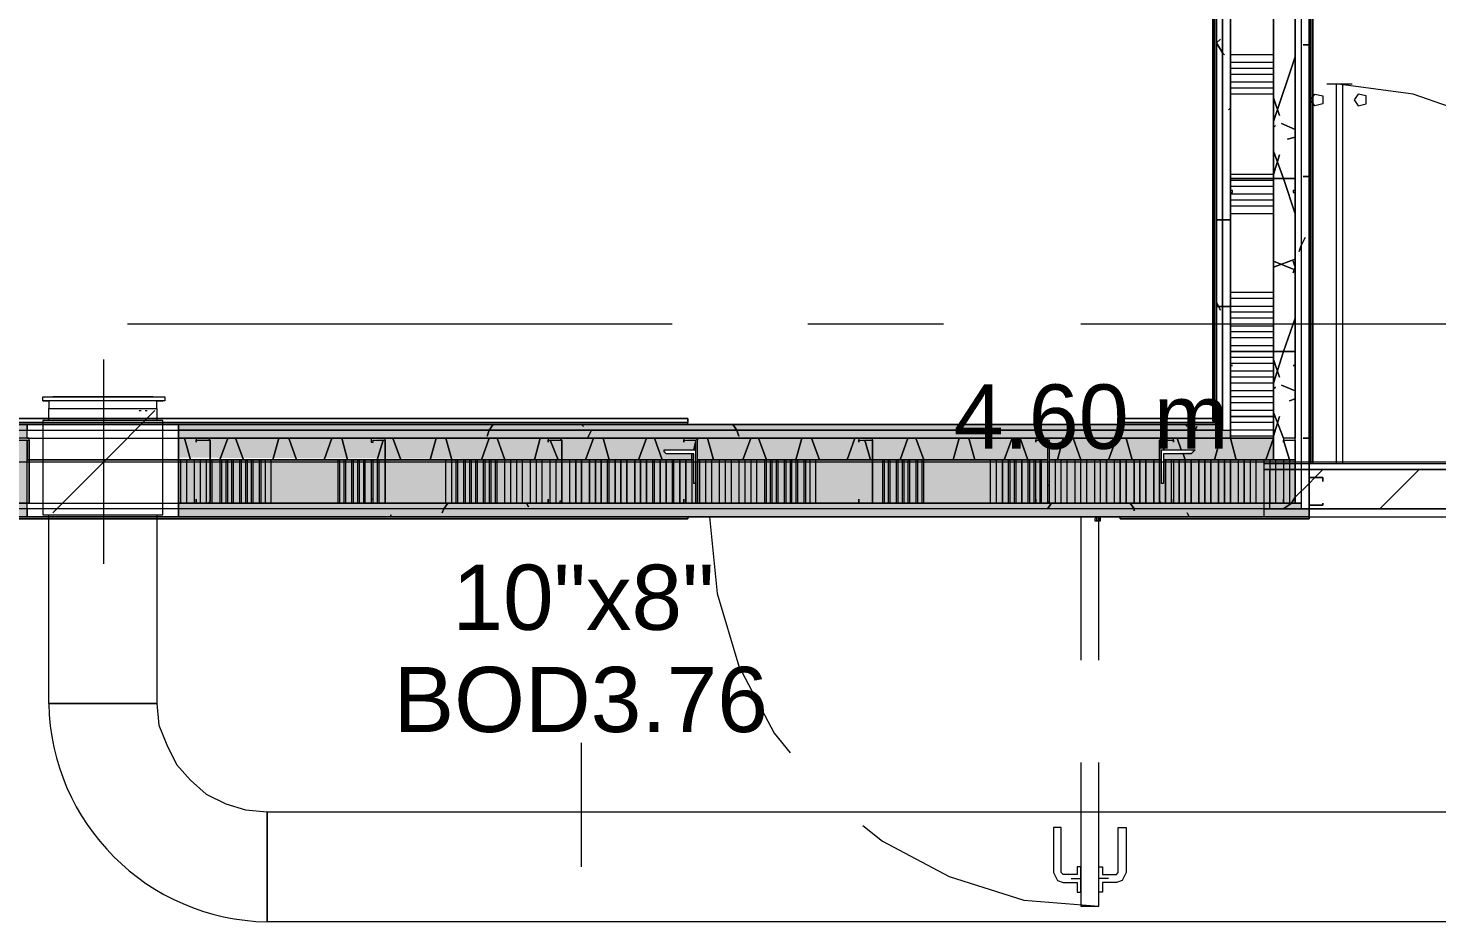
# Model space of a CAD drawing. Header units: metres. Extents: x -2 to 207, y -8 to 52.
# Drawn here: x 31.964 to 35.246, y 21.779 to 23.861 of the extents above; entities that cross this region are included whole.
import ezdxf

# ---------------------------------------------------------------- set-up
doc = ezdxf.new("R2010")
doc.units = ezdxf.units.M
doc.layers.add('HVAC - Ductos', color=5, linetype='Continuous', lineweight=0)
doc.layers.add('PDF_Text', color=7, linetype='Continuous', lineweight=0)
doc.layers.add('PDF_Geometry', color=7, linetype='Continuous', lineweight=0, true_color=0xaaaaaa)
doc.layers.add('PDF_Solid Fills', color=7, linetype='Continuous', lineweight=0, true_color=0xffffff)
doc.styles.add('PDF Helvetica', font='')
doc.styles.get('PDF Helvetica').set_extended_font_data('Helvetica')

msp = doc.modelspace()

# ---------------------------------------------------------------- hatches: boundary and pattern name
at = {"layer": 'PDF_Solid Fills', "lineweight": 0, "transparency": 33554559}
h = msp.add_hatch(color=256, dxfattribs=at)
h.paths.add_polyline_path([(29.5514, 22.9057), (29.5651, 22.9103), (30.6967, 22.9149), (30.7242, 22.9149), (30.7242, 22.9057), (31.9613, 22.9057), (31.9613, 22.9241), (29.5513, 22.9241), (29.5513, 22.9057)])
h.paths.add_polyline_path([(32.3141, 22.9241), (32.3141, 22.9057), (34.7653, 22.9057), (34.7653, 22.9241)])
h = msp.add_hatch(color=256, dxfattribs=at)
h.paths.add_polyline_path([(29.5651, 22.9057), (29.5651, 22.9149), (29.5925, 22.9149), (30.7242, 22.9103), (31.9515, 22.9057), (31.9613, 22.9057), (31.9613, 22.9241), (29.5513, 22.9241), (29.5513, 22.9057)])
h.paths.add_polyline_path([(32.3141, 22.9241), (32.3141, 22.9057), (34.7653, 22.9057), (34.7653, 22.9241)])
h = msp.add_hatch(color=256, dxfattribs=at)
h.paths.add_polyline_path([(31.9613, 22.9241), (31.9613, 22.9378), (29.5651, 22.9378), (29.5651, 22.9241)])
h.paths.add_polyline_path([(32.3141, 22.9378), (32.3141, 22.9241), (34.7469, 22.9241), (34.7469, 22.9378)])
h = msp.add_hatch(color=256, dxfattribs=at)
h.paths.add_polyline_path([(31.9613, 22.9241), (31.9613, 22.9378), (29.5651, 22.9378), (29.5651, 22.9241)])
h.paths.add_polyline_path([(32.3141, 22.9378), (32.3141, 22.9241), (34.7469, 22.9241), (34.7469, 22.9378)])
h = msp.add_hatch(color=256, dxfattribs=at)
h.paths.add_polyline_path([(30.7242, 22.8553), (30.7242, 22.9057), (29.533, 22.9057), (29.533, 22.8553)])
h.paths.add_polyline_path([(32.3874, 22.8599), (33.5129, 22.8553), (33.5145, 22.8553), (33.5145, 22.8691), (33.4503, 22.8691), (33.4503, 22.8783), (33.5237, 22.8783), (33.5237, 22.8553), (33.5248, 22.8553), (34.3392, 22.8599), (34.3438, 22.8599), (34.6045, 22.8553), (34.6049, 22.8553), (34.6049, 22.8783), (34.6782, 22.8783), (34.6736, 22.8737), (34.6095, 22.8691), (34.6095, 22.8553), (34.8661, 22.8553), (34.8661, 22.9057), (34.3392, 22.9057), (34.3117, 22.9012), (34.3117, 22.9057), (33.9314, 22.9057), (33.8994, 22.9012), (33.8994, 22.9057), (33.5191, 22.9057), (33.4916, 22.9012), (33.4916, 22.9057), (32.7952, 22.9057), (32.7676, 22.9012), (32.7676, 22.9057), (32.3828, 22.9057), (32.3553, 22.9012), (32.3553, 22.9057), (32.3141, 22.9057), (32.3141, 22.8599)])
h.paths.add_polyline_path([(30.7288, 22.9057), (30.7288, 22.8553), (31.9613, 22.8553), (31.9613, 22.9057)])
h = msp.add_hatch(color=256, dxfattribs=at)
h.paths.add_polyline_path([(29.533, 22.8599), (29.5651, 22.8599), (30.7225, 22.8553), (30.7242, 22.8553), (30.7242, 22.9057), (29.533, 22.9057)])
h.paths.add_polyline_path([(32.3141, 22.9057), (32.3141, 22.8599), (32.3874, 22.8599), (33.5129, 22.8553), (33.5145, 22.8553), (33.5145, 22.8691), (33.4503, 22.8691), (33.4503, 22.8783), (33.5237, 22.8783), (33.5237, 22.8553), (34.6049, 22.8553), (34.6049, 22.8783), (34.6782, 22.8783), (34.6736, 22.8737), (34.6095, 22.8691), (34.6095, 22.8553), (34.8661, 22.8553), (34.8661, 22.9057), (34.6141, 22.9057), (34.6049, 22.9012), (34.6049, 22.9057), (34.3392, 22.9057), (34.3117, 22.9012), (34.3117, 22.9057), (33.9314, 22.9057), (33.8994, 22.9012), (33.8994, 22.9057), (33.5191, 22.9057), (33.4916, 22.9012), (33.4916, 22.9057), (32.7952, 22.9057), (32.7676, 22.9012), (32.7676, 22.9057)])
h.paths.add_polyline_path([(30.7288, 22.9057), (30.7288, 22.8553), (31.9613, 22.8553), (31.9613, 22.9057)])
h = msp.add_hatch(color=256, dxfattribs=at)
h.paths.add_polyline_path([(31.9613, 22.7545), (31.9613, 22.8553), (29.533, 22.8553), (29.533, 22.7545)])
h.paths.add_polyline_path([(34.6049, 22.8049), (34.6049, 22.8553), (33.5237, 22.8553), (33.5237, 22.8049), (33.5145, 22.8049), (33.5145, 22.8553), (32.3141, 22.8553), (32.3141, 22.7545), (34.9165, 22.7545), (34.9165, 22.8553), (34.6095, 22.8553)])
h = msp.add_hatch(color=256, dxfattribs=at)
h.paths.add_polyline_path([(31.9613, 22.7545), (31.9613, 22.8553), (29.533, 22.8553), (29.533, 22.7545)])
h.paths.add_polyline_path([(34.6049, 22.8049), (34.6049, 22.8553), (33.5237, 22.8553), (33.5237, 22.8049), (33.5145, 22.8049), (33.5145, 22.8553), (32.3141, 22.8553), (32.3141, 22.7545), (34.9165, 22.7545), (34.9165, 22.8553), (34.6095, 22.8553)])
h = msp.add_hatch(color=256, dxfattribs=at)
h.paths.add_polyline_path([(31.9613, 22.7408), (31.9613, 22.7545), (29.5513, 22.7545), (29.5513, 22.7408)])
h.paths.add_polyline_path([(32.3141, 22.7545), (32.3141, 22.7408), (34.9302, 22.7408), (34.9302, 22.7545)])
h = msp.add_hatch(color=256, dxfattribs=at)
h.paths.add_polyline_path([(31.9613, 22.7408), (31.9613, 22.7545), (29.5513, 22.7545), (29.5513, 22.7408)])
h.paths.add_polyline_path([(32.3141, 22.7545), (32.3141, 22.7408), (34.9302, 22.7408), (34.9302, 22.7545)])
h = msp.add_hatch(color=256, dxfattribs=at)
h.paths.add_polyline_path([(31.9613, 22.7225), (31.9613, 22.7408), (29.5651, 22.7408), (29.5651, 22.7225)])
h.paths.add_polyline_path([(34.9485, 22.7225), (34.9485, 22.7408), (32.3141, 22.7408), (32.3141, 22.7225)])
h = msp.add_hatch(color=256, dxfattribs=at)
h.paths.add_polyline_path([(31.9613, 22.7225), (31.9613, 22.7408), (29.5651, 22.7408), (29.5651, 22.7225)])
h.paths.add_polyline_path([(34.9485, 22.7225), (34.9485, 22.7408), (32.3141, 22.7408), (32.3141, 22.7225)])

# ---------------------------------------------------------------- linework, layer by layer
at = {"layer": 'HVAC - Ductos', "lineweight": 0}
for points in [[(32.14, 22.6125), (32.14, 22.8508), (32.14, 23.089)], [(31.9979, 22.9928), (31.9979, 23.002), (32.282, 23.002), (32.282, 22.9928), (31.9979, 22.9928), (32.0117, 22.9928), (32.0117, 22.9745), (32.2637, 22.9745), (32.2637, 22.9928), (32.2774, 22.9928)], [(32.2545, 23.002), (32.0208, 23.002)], [(32.2591, 22.9699), (32.14, 22.8508), (32.0208, 22.7317)], [(32.2224, 22.9699), (32.227, 22.9699)], [(32.2362, 22.9699), (32.2408, 22.9699)], [(31.9017, 22.8508), (36.7354, 22.8508), (38.3894, 22.8508), (40.245, 22.8508)], [(32.0117, 22.2872), (32.2637, 22.2872)], [(32.2637, 22.2872), (32.2682, 22.2368), (32.2866, 22.191), (32.3095, 22.1452), (32.3416, 22.1085), (32.3782, 22.0765), (32.4241, 22.0536), (32.4699, 22.0398), (32.5203, 22.0352)], [(33.2534, 21.907), (33.2534, 22.1956)], [(32.5203, 22.0352), (32.5203, 21.7787)]]:
    msp.add_lwpolyline(points, dxfattribs=at)
for points in [[(31.9979, 22.7271), (32.2774, 22.7271), (32.2774, 22.947), (31.9979, 22.947)], [(32.0117, 22.947), (32.0117, 22.9745), (32.2637, 22.9745), (32.2637, 22.947)], [(32.0117, 22.2872), (32.0117, 22.7271), (32.2637, 22.7271), (32.2637, 22.2872)], [(32.5203, 22.0352), (35.7091, 22.0352), (35.7091, 21.7787), (32.5203, 21.7787)]]:
    msp.add_lwpolyline(points, close=True, dxfattribs=at)
msp.add_arc((32.5295, 22.2965), 0.5179, 181.025, 268.975, dxfattribs=at)
at = {"layer": 'PDF_Geometry', "lineweight": 0}
for points in [[(34.7332, 25.7281), (34.7332, 25.696), (34.7332, 25.5448), (34.7332, 22.9378), (34.7332, 25.5448), (34.7332, 25.696)], [(34.7332, 25.7144), (34.7332, 25.696), (34.7332, 25.5448), (34.7332, 22.9378), (34.7469, 22.9378), (34.7469, 25.7144)], [(34.7653, 22.9241), (34.7653, 25.696), (34.7469, 25.696), (34.7469, 22.9241)], [(34.5087, 22.7179), (34.9485, 22.7179), (34.9485, 22.7225), (34.9485, 25.5127), (34.9485, 22.8095), (34.9485, 22.9378), (34.9485, 22.7408), (34.9485, 22.7225), (34.9485, 22.7179), (34.5087, 22.7179), (34.5087, 22.7225)], [(34.7286, 25.5127), (34.7286, 22.9424)], [(34.7286, 25.5127), (34.7286, 22.9424)], [(34.9485, 22.7408), (34.9485, 25.5127), (34.9302, 25.5127), (34.9302, 22.7408)], [(34.9577, 25.5036), (34.9531, 25.5036), (34.9485, 25.5081), (34.9531, 25.5036), (34.9577, 25.5036), (37.5005, 25.5036), (34.9577, 25.5036), (34.9577, 22.8462)], [(34.9531, 23.6938), (34.9623, 23.7076), (34.9806, 23.703), (34.9806, 23.6846), (34.9623, 23.68)], [(35.0539, 23.6938), (35.0631, 23.68), (35.0814, 23.6846), (35.0814, 23.703), (35.0631, 23.7076)], [(34.9165, 23.4785), (34.9165, 23.5106), (34.7653, 23.5106), (34.7653, 23.4785), (34.7699, 23.4785), (34.7699, 23.483), (34.7653, 23.483), (34.7653, 23.5106), (34.9165, 23.5106), (34.9165, 23.483), (34.9119, 23.483), (34.9119, 23.4785)], [(34.9165, 23.4785), (34.9165, 23.5106), (34.7653, 23.5106), (34.7653, 23.4785), (34.7699, 23.4785), (34.7699, 23.483), (34.7653, 23.483), (34.7653, 23.5106), (34.9165, 23.5106), (34.9165, 23.483), (34.9119, 23.483), (34.9119, 23.4785)], [(34.9165, 23.0753), (34.9165, 23.1028), (34.9165, 23.1074), (34.7653, 23.1074), (34.7653, 23.1028), (34.7653, 23.0753), (34.7699, 23.0753), (34.7653, 23.0753), (34.7653, 23.1028), (34.7653, 23.1074), (34.9165, 23.1074), (34.9165, 23.1028), (34.9165, 23.0753), (34.9119, 23.0753)], [(34.9165, 23.0753), (34.9165, 23.1028), (34.9165, 23.1074), (34.7653, 23.1074), (34.7653, 23.1028), (34.7653, 23.0753), (34.7699, 23.0753), (34.7653, 23.0753), (34.7653, 23.1028), (34.7653, 23.1074), (34.9165, 23.1074), (34.9165, 23.1028), (34.9165, 23.0753), (34.9119, 23.0753)], [(33.5007, 22.9516), (33.5007, 22.947)], [(34.5087, 22.9378), (34.6324, 22.9378), (34.5087, 22.9378), (34.5087, 22.9424), (34.7332, 22.9424), (34.5087, 22.9424), (34.7286, 22.9424), (34.5087, 22.9424), (34.5087, 22.947), (34.5087, 22.9516), (34.5087, 22.947), (34.5087, 22.9424), (34.7286, 22.9424), (34.5087, 22.9424)], [(34.7241, 22.9516), (34.5087, 22.9516)], [(34.7653, 22.9562), (34.8661, 22.9562)], [(31.9613, 22.9378), (32.3141, 22.9378), (34.7332, 22.9378), (34.5087, 22.9378), (33.5007, 22.9378), (29.5651, 22.9378)], [(31.9338, 22.7545), (31.9659, 22.7545), (31.9659, 22.7591), (31.9659, 22.9012), (31.9659, 22.9057), (31.9338, 22.9057), (31.9338, 22.8966), (31.9338, 22.9012), (31.9659, 22.9012), (31.9659, 22.7591), (31.9659, 22.7545), (31.9338, 22.7545), (31.9338, 22.7637)], [(32.3553, 22.7545), (32.3828, 22.7545), (32.3874, 22.7545), (32.3874, 22.7591), (32.3874, 22.9012), (32.3828, 22.9057), (32.3553, 22.9057), (32.3553, 22.8966), (32.3553, 22.9012), (32.3828, 22.9012), (32.3874, 22.9012), (32.3874, 22.7591), (32.3828, 22.7545), (32.3553, 22.7545), (32.3553, 22.7637)], [(32.7631, 22.7545), (32.7952, 22.7545), (32.7952, 22.7591), (32.7952, 22.9012), (32.7952, 22.9057), (32.7631, 22.9057), (32.7631, 22.8966), (32.7676, 22.8966), (32.7676, 22.9012), (32.7952, 22.9012), (32.7952, 22.7591), (32.7952, 22.7545), (32.7676, 22.7545), (32.7676, 22.7637), (32.7631, 22.7637)], [(33.1754, 22.7545), (33.2029, 22.7545), (33.2075, 22.7545), (33.2075, 22.7591), (33.2075, 22.9012), (33.2029, 22.9057), (33.1754, 22.9057), (33.1754, 22.8966), (33.1754, 22.9012), (33.2029, 22.9012), (33.2075, 22.9012), (33.2075, 22.7591), (33.2029, 22.7591), (33.2029, 22.7545), (33.1754, 22.7545), (33.1754, 22.7637)], [(33.4916, 22.7545), (33.5191, 22.7545), (33.5237, 22.7545), (33.5237, 22.7591), (33.5237, 22.9012), (33.5191, 22.9057), (33.4916, 22.9057), (33.4916, 22.8966), (33.4916, 22.9012), (33.5191, 22.9012), (33.5191, 22.7591), (33.5191, 22.7545), (33.4916, 22.7545), (33.4916, 22.7637)], [(33.8994, 22.7545), (33.9314, 22.7545), (33.9314, 22.7591), (33.9314, 22.9012), (33.9314, 22.9057), (33.8994, 22.9057), (33.8994, 22.8966), (33.8994, 22.9012), (33.9314, 22.9012), (33.9314, 22.7591), (33.9314, 22.7545), (33.8994, 22.7545), (33.8994, 22.7637)], [(34.3117, 22.7545), (34.3392, 22.7545), (34.3438, 22.7591), (34.3438, 22.9012), (34.3392, 22.9012), (34.3392, 22.9057), (34.3117, 22.9057), (34.3117, 22.8966), (34.3117, 22.9012), (34.3392, 22.9012), (34.3392, 22.7591), (34.3392, 22.7545), (34.3117, 22.7545), (34.3117, 22.7637)], [(34.6324, 22.9057), (34.6049, 22.9057), (34.6003, 22.9012), (34.6003, 22.7591), (34.6003, 22.7545), (34.6049, 22.7545), (34.6324, 22.7545), (34.6324, 22.7637), (34.6324, 22.7545), (34.6049, 22.7545), (34.6003, 22.7591), (34.6003, 22.9012), (34.6049, 22.9012), (34.6324, 22.9012), (34.6324, 22.8966)], [(34.8661, 22.9057), (34.7653, 22.9057)], [(34.889, 22.7545), (34.9165, 22.7545), (34.9165, 22.7591), (34.9165, 22.9012), (34.9165, 22.9057), (34.889, 22.9057), (34.889, 22.8966), (34.889, 22.9012), (34.9165, 22.9012), (34.9165, 22.7591), (34.9165, 22.7545), (34.889, 22.7545), (34.889, 22.7637)], [(33.2075, 22.8553), (33.2075, 22.7545)], [(33.2396, 22.8553), (33.2396, 22.7545)], [(33.2534, 22.8553), (33.2534, 22.7545)], [(33.2716, 22.8553), (33.2716, 22.7545)], [(33.2854, 22.8553), (33.2854, 22.7545)], [(33.2991, 22.8553), (33.2991, 22.7545)], [(33.3312, 22.8553), (33.3312, 22.7545)], [(33.345, 22.8553), (33.345, 22.7545)], [(33.3587, 22.8553), (33.3587, 22.7545)], [(33.377, 22.8553), (33.377, 22.7545)], [(33.3908, 22.8553), (33.3908, 22.7545)], [(33.4045, 22.8553), (33.4045, 22.7545)], [(33.4366, 22.8553), (33.4366, 22.7545)], [(33.5191, 22.8004), (33.5145, 22.8004), (33.5145, 22.8049), (33.5145, 22.8691), (33.4503, 22.8691), (33.4457, 22.8737), (33.4457, 22.8783), (33.5191, 22.8783)], [(33.4503, 22.8553), (33.4503, 22.7545)], [(33.4824, 22.8553), (33.4824, 22.7545)], [(33.4961, 22.8553), (33.4961, 22.7545)], [(34.3392, 22.8553), (33.9314, 22.8553), (33.5237, 22.8553), (33.9314, 22.8553)], [(33.5283, 22.7545), (33.5283, 22.8553)], [(34.2338, 22.8553), (34.2338, 22.7545)], [(34.2796, 22.8553), (34.2796, 22.7545)], [(34.4766, 22.8553), (34.4766, 22.7545)], [(34.5087, 22.8553), (34.5087, 22.7545)], [(34.5224, 22.8553), (34.5224, 22.7545)], [(34.5408, 22.8553), (34.5408, 22.7545)], [(34.5545, 22.8553), (34.5545, 22.7545)], [(34.5682, 22.8553), (34.5682, 22.7545)], [(34.5866, 22.8553), (34.5866, 22.7545)], [(34.6003, 22.8553), (34.6003, 22.7545)], [(34.6828, 22.8783), (34.6782, 22.8737), (34.6736, 22.8691), (34.6095, 22.8691), (34.6095, 22.8049), (34.6095, 22.8004), (34.6049, 22.8004), (34.6049, 22.8783)], [(34.6141, 22.8553), (34.6141, 22.7545)], [(34.6461, 22.8553), (34.6461, 22.7545)], [(34.6599, 22.8553), (34.6599, 22.7545)], [(34.6736, 22.8553), (34.6736, 22.7545)], [(34.6919, 22.8553), (34.6919, 22.7545)], [(34.7057, 22.8553), (34.7057, 22.7545)], [(34.7195, 22.8553), (34.7195, 22.7545)], [(34.7378, 22.8553), (34.7378, 22.7545)], [(34.7515, 22.8553), (34.7515, 22.7545)], [(34.7653, 22.8553), (34.7653, 22.7545)], [(34.7973, 22.7545), (34.7973, 22.8553)], [(37.5097, 22.8462), (34.9165, 22.8462), (34.8431, 22.8462), (34.8431, 22.8325), (34.9165, 22.8325), (37.5097, 22.8325)], [(34.8431, 22.8325), (34.8431, 22.7408), (37.5097, 22.7408), (37.5097, 22.8325), (34.9165, 22.8325)], [(34.8569, 22.8325), (34.9165, 22.8325), (37.5097, 22.8325), (37.5143, 22.8325), (37.5281, 22.8325), (37.5418, 22.8325), (37.5555, 22.8325), (37.5555, 22.7408), (37.5281, 22.7408), (37.5143, 22.7408), (37.5097, 22.7408), (34.8569, 22.7408)], [(34.9806, 22.8141), (34.9485, 22.8141), (34.9485, 22.8095), (34.9485, 22.7499), (34.9806, 22.7499), (34.9806, 22.7545), (34.9806, 22.7499), (34.9485, 22.7499), (34.9485, 22.8095), (34.9485, 22.8141), (34.9806, 22.8141), (34.9806, 22.8049)], [(32.3141, 22.7225), (31.9613, 22.7225)], [(34.4583, 22.7225), (34.4537, 22.7225), (34.4537, 22.7179), (34.4537, 22.7133), (34.4583, 22.7133), (34.4629, 22.7179), (34.4583, 22.7179), (34.4583, 22.7225), (34.4537, 22.7225), (34.4492, 22.7179), (34.4492, 22.7133), (34.4537, 22.7133), (34.4583, 22.7133), (34.4629, 22.7133), (34.4629, 22.7179), (34.4629, 22.7225)], [(34.4583, 22.7225), (34.4537, 22.7225), (34.4492, 22.7179), (34.4492, 22.7133), (34.4537, 22.7133), (34.4583, 22.7133), (34.4629, 22.7133), (34.4629, 22.7179), (34.4629, 22.7225)], [(34.4537, 22.7225), (34.4492, 22.7179), (34.4492, 22.7133), (34.4537, 22.7133), (34.4583, 22.7133), (34.4629, 22.7133), (34.4629, 22.7179), (34.4629, 22.7225), (34.4583, 22.7225)], [(34.4537, 22.7225), (34.4492, 22.7179), (34.4492, 22.7133), (34.4537, 22.7133), (34.4583, 22.7133), (34.4629, 22.7133), (34.4629, 22.7179), (34.4629, 22.7225), (34.4583, 22.7225)], [(34.4583, 22.7225), (34.4537, 22.7225), (34.4492, 22.7179), (34.4492, 22.7133), (34.4537, 22.7133), (34.4583, 22.7133), (34.4629, 22.7133), (34.4629, 22.7179), (34.4629, 22.7225)], [(34.4583, 22.7225), (34.4537, 22.7225), (34.4492, 22.7179), (34.4492, 22.7133), (34.4537, 22.7133), (34.4583, 22.7133), (34.4629, 22.7133), (34.4629, 22.7179), (34.4629, 22.7225)], [(34.4537, 22.7225), (34.4492, 22.7179), (34.4492, 22.7133), (34.4537, 22.7133), (34.4583, 22.7133), (34.4629, 22.7133), (34.4629, 22.7179), (34.4629, 22.7225), (34.4583, 22.7225)], [(34.4537, 22.7225), (34.4492, 22.7179), (34.4492, 22.7133), (34.4537, 22.7133), (34.4583, 22.7133), (34.4629, 22.7133), (34.4629, 22.7179), (34.4629, 22.7225), (34.4583, 22.7225)], [(34.4583, 22.7225), (34.4537, 22.7225), (34.4492, 22.7179), (34.4492, 22.7133), (34.4537, 22.7133), (34.4583, 22.7133), (34.4629, 22.7133), (34.4629, 22.7179), (34.4629, 22.7225)], [(34.4583, 22.7225), (34.4537, 22.7225), (34.4492, 22.7179), (34.4492, 22.7133), (34.4537, 22.7133), (34.4583, 22.7133), (34.4629, 22.7133), (34.4629, 22.7179), (34.4629, 22.7225)], [(34.4537, 22.7225), (34.4492, 22.7179), (34.4492, 22.7133), (34.4537, 22.7133), (34.4583, 22.7133), (34.4629, 22.7133), (34.4629, 22.7179), (34.4629, 22.7225), (34.4583, 22.7225)], [(34.4537, 22.7225), (34.4492, 22.7179), (34.4492, 22.7133), (34.4537, 22.7133), (34.4583, 22.7133), (34.4629, 22.7133), (34.4629, 22.7179), (34.4629, 22.7225), (34.4583, 22.7225)], [(34.4583, 22.7225), (34.4537, 22.7225), (34.4492, 22.7179), (34.4492, 22.7133), (34.4537, 22.7133), (34.4583, 22.7133), (34.4629, 22.7133), (34.4629, 22.7179), (34.4629, 22.7225)], [(34.4583, 22.7225), (34.4537, 22.7225), (34.4492, 22.7179), (34.4492, 22.7133), (34.4537, 22.7133), (34.4583, 22.7133), (34.4629, 22.7133), (34.4629, 22.7179), (34.4629, 22.7225)], [(34.4537, 22.7225), (34.4492, 22.7179), (34.4492, 22.7133), (34.4537, 22.7133), (34.4583, 22.7133), (34.4629, 22.7133), (34.4629, 22.7179), (34.4629, 22.7225), (34.4583, 22.7225)], [(34.4537, 22.7225), (34.4492, 22.7179), (34.4492, 22.7133), (34.4537, 22.7133), (34.4583, 22.7133), (34.4629, 22.7133), (34.4629, 22.7179), (34.4629, 22.7225), (34.4583, 22.7225)], [(34.4583, 22.7225), (34.4537, 22.7225), (34.4537, 22.7179), (34.4537, 22.7133), (34.4583, 22.7133), (34.4537, 22.7133), (34.4537, 22.7179), (34.4537, 22.7225)], [(34.4583, 22.7225), (34.4537, 22.7225), (34.4537, 22.7179), (34.4537, 22.7133), (34.4583, 22.7133), (34.4537, 22.7133), (34.4537, 22.7179), (34.4537, 22.7225)], [(37.5235, 22.7225), (37.5097, 22.7225), (37.5097, 22.7408), (34.8431, 22.7408), (34.8431, 22.7225)], [(34.3712, 21.8932), (34.3712, 21.9986), (34.353, 21.9986), (34.353, 21.8932), (34.3621, 21.8748), (34.3758, 21.8703), (34.4079, 21.8703), (34.4079, 21.8474), (34.417, 21.8474), (34.417, 21.907), (34.4079, 21.907), (34.4079, 21.8886), (34.3758, 21.8886)], [(34.5041, 21.8932), (34.5041, 21.9986), (34.5224, 21.9986), (34.5224, 21.8932), (34.5133, 21.8748), (34.4996, 21.8703), (34.4674, 21.8703), (34.4674, 21.8474), (34.4583, 21.8474), (34.4583, 21.907), (34.4674, 21.907), (34.4674, 21.8886), (34.4996, 21.8886)]]:
    msp.add_lwpolyline(points, close=True, dxfattribs=at)
for points in [[(29.5651, 25.5448), (34.7332, 25.5448), (34.7469, 25.5448), (34.7653, 25.5448), (34.7653, 25.5127), (34.7653, 22.9378), (34.7653, 22.9241), (34.7653, 22.9057), (34.7653, 25.5952), (34.7653, 25.5448)], [(34.8661, 23.9183), (34.8661, 23.5106), (34.8661, 23.1074), (34.8661, 22.9057), (34.7653, 22.9057), (34.7653, 25.5952)], [(37.5647, 25.5952), (37.1569, 25.5952), (36.7492, 25.5952), (36.3368, 25.5952), (35.929, 25.5952), (35.5212, 25.5952), (35.1135, 25.5952), (34.8661, 25.5952), (34.8661, 25.5448), (34.8661, 25.5127), (34.8661, 25.137), (34.8661, 25.5448), (34.9165, 25.5448), (34.9165, 22.9057), (34.9165, 25.5265), (34.9302, 25.5265), (34.9302, 22.7545), (34.9165, 22.7545), (34.9165, 22.9012)], [(37.5921, 25.5448), (37.5555, 25.5448), (34.9165, 25.5448), (34.9165, 25.5265), (34.9165, 25.5127), (34.9165, 22.9378), (34.9165, 22.9057)], [(29.5513, 25.5265), (29.5513, 22.9241), (29.5651, 22.9241), (31.9613, 22.9241), (32.3141, 22.9241), (32.3141, 22.9378)], [(31.9613, 22.9057), (31.9613, 22.9378), (29.5651, 22.9378), (29.5651, 25.5127), (34.7332, 25.5127), (34.7332, 22.9378), (32.3141, 22.9378), (32.3141, 22.7225), (34.9485, 22.7225), (34.9485, 22.7499)], [(29.5651, 22.9378), (33.5007, 22.9378), (29.5696, 22.9378), (29.5696, 25.5127), (29.5696, 22.9378), (33.5007, 22.9378), (33.5007, 22.9424), (29.5651, 22.9424), (33.5007, 22.9424), (33.5007, 22.947), (33.5007, 22.9424), (29.5651, 22.9424), (29.5651, 25.3707)], [(37.5555, 25.5265), (34.9302, 25.5265), (34.9302, 25.5127), (34.9302, 22.9378), (34.9302, 22.7545), (34.9302, 22.7408), (32.3141, 22.7408), (32.3141, 22.7225), (34.9485, 22.7225), (34.9485, 22.7408), (32.3141, 22.7408), (31.9613, 22.7408), (31.9613, 22.7225), (32.3141, 22.7225), (31.9613, 22.7225)], [(34.7469, 25.5127), (34.7469, 22.9378), (34.7469, 22.9241), (32.3141, 22.9241)], [(34.5087, 22.9378), (34.7332, 22.9378), (34.7332, 22.9424), (34.7286, 22.9424), (34.7241, 22.947), (34.7241, 22.9516), (34.5087, 22.9516), (34.5087, 22.947), (34.5087, 22.9516), (34.7241, 22.9516), (34.5087, 22.9516), (34.7241, 22.9516), (34.7241, 25.5036), (34.7241, 22.9516), (34.7241, 22.947), (34.7286, 22.9424), (34.7332, 22.9424), (34.7332, 22.9378), (34.7332, 25.5127), (34.7332, 22.9378), (34.7332, 25.5127)], [(34.9485, 22.8095), (34.9485, 22.9378), (34.9485, 25.5127), (37.5097, 25.5127), (37.5097, 22.8462), (34.9165, 22.8462), (34.8431, 22.8462), (34.8431, 22.8325), (34.8431, 22.7408), (34.8431, 22.7225), (37.5235, 22.7225), (37.6655, 22.7225), (39.7593, 22.7225), (39.7593, 22.8462), (39.7089, 22.8462)], [(34.9485, 25.5127), (34.9485, 25.5081), (34.9531, 25.5081), (34.9531, 22.8462), (34.9531, 25.5081), (34.9485, 25.5081), (34.9485, 25.5127), (34.9485, 22.8462), (34.9485, 25.5127), (34.9485, 25.5081), (34.9531, 25.5081), (37.5097, 25.5081)], [(34.9485, 22.9378), (34.9485, 25.5127), (37.5097, 25.5127), (37.5555, 25.5127), (34.9485, 25.5127), (37.5097, 25.5127), (37.5143, 25.5127), (37.5143, 22.8325), (37.5097, 22.8325), (37.5097, 22.8462), (37.5097, 22.8325), (37.5097, 22.8462), (37.5097, 22.8325)], [(34.9485, 25.5127), (34.9485, 22.8462), (34.9485, 25.5127)], [(34.9485, 25.5127), (34.9485, 22.8462), (34.9485, 25.5127)], [(29.5742, 25.5036), (34.7241, 25.5036), (29.5742, 25.5036), (34.7241, 25.5036), (34.7241, 22.9516), (34.7241, 22.947), (34.7286, 22.9424), (34.7332, 22.9424), (34.7332, 22.9378), (34.7332, 25.4486), (34.7332, 22.9378), (34.7332, 22.9424), (34.7286, 22.9424), (34.7241, 22.947), (34.7241, 22.9516), (34.7241, 25.5036), (29.5742, 25.5036), (29.5742, 22.9516), (33.5007, 22.9516), (33.5007, 22.947), (33.5007, 22.9516), (29.5742, 22.9516), (33.5007, 22.9516), (29.5742, 22.9516)], [(34.9577, 22.8462), (34.9577, 25.5036)], [(34.9577, 22.8462), (34.9577, 25.5036)], [(34.8661, 25.1325), (34.8661, 24.7292), (34.8661, 24.3215), (34.8661, 23.9183), (34.8661, 23.5106), (34.8661, 23.1074), (34.8661, 22.9378), (34.8661, 22.9057), (34.8661, 22.8553), (34.9165, 22.8553)], [(31.9613, 22.9057), (32.3141, 22.9057), (34.8661, 22.9057), (34.8661, 22.8553), (34.6095, 22.8553), (34.8661, 22.8553), (34.9165, 22.8553), (34.9165, 22.7545), (34.9165, 22.8553), (34.9165, 22.9012), (34.9165, 22.8553), (34.8661, 22.8553), (34.8661, 23.1074), (34.8661, 23.5106), (34.8661, 23.9183)], [(34.8661, 23.7992), (34.7653, 23.7992)], [(34.8661, 23.7809), (34.7653, 23.7809)], [(34.8661, 23.7671), (34.7653, 23.7671)], [(34.8661, 23.7534), (34.7653, 23.7534)], [(34.8661, 23.735), (34.7653, 23.735)], [(34.8661, 23.7213), (34.7653, 23.7213)], [(34.8661, 23.7076), (34.7653, 23.7076)], [(35.0494, 23.7304), (34.9898, 23.7304)], [(35.0127, 22.8462), (35.0127, 23.7304)], [(35.8923, 22.8462), (35.8832, 22.979), (35.8328, 23.1486), (35.7503, 23.3043), (35.645, 23.4418), (35.5121, 23.5564), (35.3609, 23.648), (35.1914, 23.7076), (35.0172, 23.7304)], [(35.0264, 23.7304), (35.0264, 22.8462)], [(34.8661, 23.5197), (34.7653, 23.5197)], [(34.8661, 23.506), (34.7653, 23.506)], [(34.8661, 23.4922), (34.7653, 23.4922)], [(34.8661, 23.4739), (34.7653, 23.4739)], [(34.8661, 23.4601), (34.7653, 23.4601)], [(34.8661, 23.4464), (34.7653, 23.4464)], [(34.8661, 23.4281), (34.7653, 23.4281)], [(34.8661, 23.2448), (34.7653, 23.2448)], [(34.8661, 23.2311), (34.7653, 23.2311)], [(34.8661, 23.2127), (34.7653, 23.2127)], [(34.8661, 23.199), (34.7653, 23.199)], [(34.8661, 23.1852), (34.7653, 23.1852)], [(33.4641, 23.1715), (32.195, 23.1715)], [(34.0963, 23.1715), (33.7802, 23.1715)], [(35.6862, 23.1715), (34.417, 23.1715)], [(34.8661, 23.1669), (34.7653, 23.1669)], [(34.8661, 23.1532), (34.7653, 23.1532)], [(34.8661, 23.1394), (34.7653, 23.1394)], [(34.8661, 23.1211), (34.7653, 23.1211)], [(34.8661, 23.1074), (34.7653, 23.1074)], [(34.8661, 23.0936), (34.7653, 23.0936)], [(34.8661, 23.0798), (34.7653, 23.0798)], [(34.8661, 23.0615), (34.7653, 23.0615)], [(34.8661, 23.0478), (34.7653, 23.0478)], [(34.8661, 23.034), (34.7653, 23.034)], [(34.8661, 23.0157), (34.7653, 23.0157)], [(34.8661, 23.002), (34.7653, 23.002)], [(34.8661, 22.9882), (34.7653, 22.9882)], [(34.8661, 22.9699), (34.7653, 22.9699)], [(33.5007, 22.9378), (33.5007, 22.9424), (29.5651, 22.9424)], [(34.9485, 22.7408), (34.9485, 22.7499), (34.9485, 22.7225), (32.3141, 22.7225), (32.3141, 22.9378), (34.7332, 22.9378), (32.3141, 22.9378), (31.9613, 22.9378), (32.3141, 22.9378), (32.3141, 22.9241), (34.7469, 22.9241), (34.7469, 22.9378), (32.3141, 22.9378), (31.9613, 22.9378), (31.9613, 22.9241), (32.3141, 22.9241), (34.7653, 22.9241), (34.7653, 22.9057), (32.3141, 22.9057), (32.3141, 22.9241), (32.3141, 22.9057)], [(34.5087, 22.9424), (34.5087, 22.9378), (34.5087, 22.9424)], [(34.5087, 22.9424), (34.5087, 22.9378), (34.5087, 22.9424)], [(34.8661, 22.9424), (34.7653, 22.9424)], [(34.8661, 22.9241), (34.7653, 22.9241)], [(29.5651, 22.7225), (31.9613, 22.7225), (31.9613, 22.7545), (31.9613, 22.9012), (31.9613, 22.8553), (31.9659, 22.8553), (32.3141, 22.8553), (32.3874, 22.8553), (32.7952, 22.8553), (33.2075, 22.8553), (33.5145, 22.8553)], [(31.9613, 22.9057), (32.3141, 22.9057), (32.3141, 22.8553), (31.9659, 22.8553), (31.9613, 22.8553)], [(34.6095, 22.8553), (34.9165, 22.8553), (34.9165, 22.7545), (32.3141, 22.7545), (32.3141, 22.8553), (32.3874, 22.8553), (32.7952, 22.8553), (33.2075, 22.8553), (33.5145, 22.8553), (33.2075, 22.8553), (32.7952, 22.8553), (32.3874, 22.8553), (32.3141, 22.8553), (32.3141, 22.9057), (34.7653, 22.9057)], [(34.8661, 22.9103), (34.7653, 22.9103)], [(31.9613, 22.7545), (32.3141, 22.7545), (34.9302, 22.7545), (34.9302, 22.7408), (32.3141, 22.7408), (32.3141, 22.7545), (32.3141, 22.8553)], [(32.3186, 22.8553), (32.3186, 22.7545)], [(32.3324, 22.8553), (32.3324, 22.7545)], [(32.3507, 22.8553), (32.3507, 22.7545)], [(32.3645, 22.8553), (32.3645, 22.7545)], [(32.3782, 22.8553), (32.3782, 22.7545)], [(32.3919, 22.8553), (32.3919, 22.7545)], [(32.4103, 22.8553), (32.4103, 22.7545)], [(32.4149, 22.7545), (32.4149, 22.8553)], [(32.4241, 22.8553), (32.4241, 22.7545)], [(32.4286, 22.7545), (32.4286, 22.8553)], [(32.4378, 22.8553), (32.4378, 22.7545)], [(32.4423, 22.7545), (32.4423, 22.8553)], [(32.4561, 22.8553), (32.4561, 22.7545)], [(32.4607, 22.7545), (32.4607, 22.8553)], [(32.4699, 22.8553), (32.4699, 22.7545)], [(32.4744, 22.7545), (32.4744, 22.8553)], [(32.4836, 22.8553), (32.4836, 22.7545)], [(32.4881, 22.7545), (32.4881, 22.8553)], [(32.5019, 22.8553), (32.5019, 22.7545)], [(32.5065, 22.7545), (32.5065, 22.8553)], [(32.5157, 22.8553), (32.5157, 22.7545)], [(32.5294, 22.8553), (32.5294, 22.7545)], [(32.6852, 22.8553), (32.6852, 22.7545)], [(32.6898, 22.7545), (32.6898, 22.8553)], [(32.699, 22.8553), (32.699, 22.7545)], [(32.7035, 22.7545), (32.7035, 22.8553)], [(32.7172, 22.8553), (32.7172, 22.7545)], [(32.7218, 22.7545), (32.7218, 22.8553)], [(32.731, 22.8553), (32.731, 22.7545)], [(32.7356, 22.7545), (32.7356, 22.8553)], [(32.7448, 22.8553), (32.7448, 22.7545)], [(32.7493, 22.7545), (32.7493, 22.8553)], [(32.7631, 22.8553), (32.7631, 22.7545)], [(32.7676, 22.7545), (32.7676, 22.8553)], [(32.7768, 22.8553), (32.7768, 22.7545)], [(32.7814, 22.7545), (32.7814, 22.8553)], [(32.9372, 22.7545), (32.9372, 22.8553)], [(32.9509, 22.7545), (32.9509, 22.8553)], [(32.9601, 22.8553), (32.9601, 22.7545)], [(32.9647, 22.7545), (32.9647, 22.8553)], [(32.9784, 22.8553), (32.9784, 22.7545)], [(32.983, 22.7545), (32.983, 22.8553)], [(32.9921, 22.8553), (32.9921, 22.7545)], [(32.9967, 22.7545), (32.9967, 22.8553)], [(33.0059, 22.8553), (33.0059, 22.7545)], [(33.0105, 22.7545), (33.0105, 22.8553)], [(33.0242, 22.8553), (33.0242, 22.7545)], [(33.0288, 22.7545), (33.0288, 22.8553)], [(33.038, 22.8553), (33.038, 22.7545)], [(33.0425, 22.7545), (33.0425, 22.8553)], [(33.0517, 22.8553), (33.0517, 22.7545)], [(33.0563, 22.7545), (33.0563, 22.8553)], [(33.0747, 22.7545), (33.0747, 22.8553)], [(33.0884, 22.7545), (33.0884, 22.8553)], [(33.1021, 22.7545), (33.1021, 22.8553)], [(33.1159, 22.7545), (33.1159, 22.8553)], [(33.1342, 22.7545), (33.1342, 22.8553)], [(33.1479, 22.7545), (33.1479, 22.8553)], [(33.1617, 22.7545), (33.1617, 22.8553)], [(33.18, 22.7545), (33.18, 22.8553)], [(33.1937, 22.7545), (33.1937, 22.8553)], [(33.2258, 22.7545), (33.2258, 22.8553)], [(33.3129, 22.8553), (33.3129, 22.7545)], [(33.3174, 22.7545), (33.3174, 22.8553)], [(33.4182, 22.8553), (33.4182, 22.7545)], [(33.4228, 22.7545), (33.4228, 22.8553)], [(33.4641, 22.8553), (33.4641, 22.7545)], [(33.4686, 22.7545), (33.4686, 22.8553)], [(33.5099, 22.8553), (33.5099, 22.7545)], [(34.3392, 22.8553), (33.9314, 22.8553), (33.5237, 22.8553)], [(33.5419, 22.8553), (33.5419, 22.7545)], [(33.5557, 22.8553), (33.5557, 22.7545)], [(33.574, 22.8553), (33.574, 22.7545)], [(33.5878, 22.8553), (33.5878, 22.7545)], [(33.6015, 22.8553), (33.6015, 22.7545)], [(33.6199, 22.8553), (33.6199, 22.7545)], [(33.6336, 22.8553), (33.6336, 22.7545)], [(33.6473, 22.8553), (33.6473, 22.7545)], [(33.6611, 22.8553), (33.6611, 22.7545)], [(33.6794, 22.8553), (33.6794, 22.7545)], [(33.684, 22.7545), (33.684, 22.8553)], [(33.6931, 22.8553), (33.6931, 22.7545)], [(33.6977, 22.7545), (33.6977, 22.8553)], [(33.7069, 22.8553), (33.7069, 22.7545)], [(33.7115, 22.7545), (33.7115, 22.8553)], [(33.7252, 22.8553), (33.7252, 22.7545)], [(33.7298, 22.7545), (33.7298, 22.8553)], [(33.739, 22.8553), (33.739, 22.7545)], [(33.7435, 22.7545), (33.7435, 22.8553)], [(33.7527, 22.8553), (33.7527, 22.7545)], [(33.7573, 22.7545), (33.7573, 22.8553)], [(33.771, 22.8553), (33.771, 22.7545)], [(33.7756, 22.7545), (33.7756, 22.8553)], [(33.7848, 22.8553), (33.7848, 22.7545)], [(33.7986, 22.8553), (33.7986, 22.7545)], [(33.9543, 22.8553), (33.9543, 22.7545)], [(33.9589, 22.7545), (33.9589, 22.8553)], [(33.968, 22.8553), (33.968, 22.7545)], [(33.9726, 22.7545), (33.9726, 22.8553)], [(33.9864, 22.8553), (33.9864, 22.7545)], [(33.991, 22.7545), (33.991, 22.8553)], [(34.0001, 22.8553), (34.0001, 22.7545)], [(34.0047, 22.7545), (34.0047, 22.8553)], [(34.0139, 22.8553), (34.0139, 22.7545)], [(34.0184, 22.7545), (34.0184, 22.8553)], [(34.0322, 22.8553), (34.0322, 22.7545)], [(34.0368, 22.7545), (34.0368, 22.8553)], [(34.0459, 22.8553), (34.0459, 22.7545)], [(34.0505, 22.7545), (34.0505, 22.8553)], [(34.2063, 22.7545), (34.2063, 22.8553)], [(34.2201, 22.7545), (34.2201, 22.8553)], [(34.2475, 22.8553), (34.2475, 22.7545)], [(34.2521, 22.7545), (34.2521, 22.8553)], [(34.2613, 22.8553), (34.2613, 22.7545)], [(34.2659, 22.7545), (34.2659, 22.8553)], [(34.2933, 22.8553), (34.2933, 22.7545)], [(34.2979, 22.7545), (34.2979, 22.8553)], [(34.3071, 22.8553), (34.3071, 22.7545)], [(34.3117, 22.7545), (34.3117, 22.8553)], [(34.3208, 22.8553), (34.3208, 22.7545)], [(34.3254, 22.7545), (34.3254, 22.8553)], [(34.3438, 22.7545), (34.3438, 22.8553), (34.6003, 22.8553), (34.6049, 22.8553), (34.6003, 22.8553), (34.3438, 22.8553), (34.6003, 22.8553), (34.6049, 22.8553)], [(34.3575, 22.7545), (34.3575, 22.8553)], [(34.3712, 22.7545), (34.3712, 22.8553)], [(34.385, 22.7545), (34.385, 22.8553)], [(34.4033, 22.7545), (34.4033, 22.8553)], [(34.417, 22.7545), (34.417, 22.8553)], [(34.4308, 22.7545), (34.4308, 22.8553)], [(34.4492, 22.7545), (34.4492, 22.8553)], [(34.4629, 22.7545), (34.4629, 22.8553)], [(34.495, 22.7545), (34.495, 22.8553)], [(34.6279, 22.7545), (34.6279, 22.8553)], [(34.6324, 22.8553), (34.6324, 22.7545)], [(34.7836, 22.8553), (34.7836, 22.7545)], [(34.8111, 22.8553), (34.8111, 22.7545)], [(34.8248, 22.8553), (34.8248, 22.7545)], [(34.8431, 22.8553), (34.8431, 22.7545)], [(34.8569, 22.8553), (34.8569, 22.7545)], [(34.8707, 22.8553), (34.8707, 22.7545)], [(34.889, 22.8553), (34.889, 22.7545)], [(34.9028, 22.8553), (34.9028, 22.7545)], [(32.3141, 22.7545), (32.3141, 22.7408), (31.9613, 22.7408), (29.5651, 22.7408), (29.5513, 22.7408), (29.5513, 22.7225)], [(31.9613, 22.7408), (31.9613, 22.7545), (32.3141, 22.7545), (34.9165, 22.7545)], [(34.5087, 22.7225), (34.8431, 22.7225), (34.5087, 22.7225), (33.5007, 22.7225), (29.9454, 22.7225), (29.5696, 22.7225), (29.9454, 22.7225), (33.5007, 22.7225), (33.5007, 22.7179), (29.9454, 22.7179), (33.5007, 22.7179), (33.5007, 22.7225)], [(32.3141, 22.7225), (32.3141, 22.7408)], [(32.3141, 22.7225), (34.9485, 22.7225), (32.3141, 22.7225)], [(34.4537, 22.7225), (33.5511, 22.7225), (33.5695, 22.5438), (33.6199, 22.3743), (33.7023, 22.2185), (33.739, 22.1727)], [(34.4583, 22.388), (34.4583, 22.7225), (34.417, 22.7225), (34.417, 22.388)], [(34.4583, 22.7225), (34.4537, 22.7225), (34.4537, 22.7179), (34.4537, 22.7133), (34.4583, 22.7133)], [(34.4583, 22.7133), (34.4537, 22.7133), (34.4537, 22.7179), (34.4537, 22.7225), (34.4583, 22.7225)], [(34.4583, 22.7133), (34.4537, 22.7133), (34.4537, 22.7179), (34.4537, 22.7225), (34.4583, 22.7225)], [(34.4583, 22.7133), (34.4537, 22.7133), (34.4537, 22.7179), (34.4537, 22.7225), (34.4583, 22.7225)], [(34.4583, 22.7133), (34.4537, 22.7133), (34.4537, 22.7179), (34.4537, 22.7225), (34.4583, 22.7225)], [(34.4583, 22.7225), (34.4537, 22.7225), (34.4537, 22.7179), (34.4537, 22.7133), (34.4583, 22.7133)], [(34.4583, 22.7133), (34.4537, 22.7133), (34.4537, 22.7179), (34.4537, 22.7225), (34.4583, 22.7225)], [(34.4583, 22.7133), (34.4537, 22.7133), (34.4537, 22.7179), (34.4537, 22.7225), (34.4583, 22.7225)], [(34.4583, 22.7133), (34.4537, 22.7133), (34.4537, 22.7179), (34.4537, 22.7225), (34.4583, 22.7225)], [(34.4583, 22.7133), (34.4537, 22.7133), (34.4537, 22.7179), (34.4537, 22.7225), (34.4583, 22.7225)], [(34.4583, 22.7225), (34.4537, 22.7225), (34.4537, 22.7179), (34.4537, 22.7133), (34.4583, 22.7133)], [(34.4583, 22.7133), (34.4537, 22.7133), (34.4537, 22.7179), (34.4537, 22.7225), (34.4583, 22.7225)], [(34.4583, 22.7133), (34.4537, 22.7133), (34.4537, 22.7179), (34.4537, 22.7225), (34.4583, 22.7225)], [(34.4583, 22.7133), (34.4537, 22.7133), (34.4537, 22.7179), (34.4537, 22.7225), (34.4583, 22.7225)], [(34.4583, 22.7133), (34.4537, 22.7133), (34.4537, 22.7179), (34.4537, 22.7225), (34.4583, 22.7225)], [(33.9085, 22.0032), (33.9543, 21.9665), (34.1101, 21.884), (34.2842, 21.829), (34.4583, 21.8153), (34.4583, 22.1497)], [(34.417, 22.1497), (34.417, 21.8153), (34.4583, 21.8153)], [(34.3942, 21.8794), (34.417, 21.8794)], [(34.4812, 21.8794), (34.4583, 21.8794)]]:
    msp.add_lwpolyline(points, dxfattribs=at)
at = {"layer": 'PDF_Geometry', "color": 254, "lineweight": 0, "true_color": 0xeaeaea}
for points in [[(34.7332, 23.8267), (34.7469, 23.8037), (34.7515, 23.7992), (34.7469, 23.8037), (34.7332, 23.8267), (34.7423, 23.8358)], [(34.9485, 23.8221), (34.9348, 23.8221)], [(34.7607, 23.6709), (34.7653, 23.6755)], [(34.9485, 23.5152), (34.9348, 23.5152)], [(34.7653, 23.4143), (34.7469, 23.4143), (34.7332, 23.4143), (34.7469, 23.4143)], [(34.9256, 23.341), (34.9302, 23.3547), (34.9394, 23.3731), (34.9302, 23.3547)], [(34.7332, 23.2219), (34.7423, 23.2036)], [(34.7653, 23.2127), (34.7469, 23.2127), (34.7332, 23.2127), (34.7469, 23.2127)], [(33.0334, 22.9103), (33.038, 22.9241), (33.0471, 22.9378), (33.038, 22.9241)], [(33.2534, 22.9378), (33.2579, 22.9332)], [(33.267, 22.9057), (33.2762, 22.9241)], [(33.6153, 22.9241), (33.6199, 22.9103), (33.6153, 22.9241), (33.6061, 22.9378)], [(34.6599, 22.9378), (34.6691, 22.9287)], [(34.6736, 22.9057), (34.6828, 22.9241), (34.6874, 22.9332), (34.6828, 22.9241)], [(34.9485, 22.9057), (34.9348, 22.9057)], [(32.9326, 22.7408), (32.9418, 22.7545), (32.9326, 22.7408), (32.928, 22.7317)], [(33.125, 22.7545), (33.1296, 22.7454)], [(34.3392, 22.7408), (34.3484, 22.7545)], [(34.5316, 22.7545), (34.5408, 22.7408), (34.5408, 22.7362), (34.5408, 22.7408)], [(32.8089, 22.7225), (32.8089, 22.7271)], [(34.6645, 22.7317), (34.6691, 22.7225)]]:
    msp.add_lwpolyline(points, close=True, dxfattribs=at)
at = {"layer": 'PDF_Geometry', "color": 254, "lineweight": 0, "true_color": 0xdddddd}
for points in [[(34.9165, 23.7946), (34.8661, 23.6434)], [(34.8661, 23.6984), (34.8798, 23.6572)], [(34.8844, 23.6388), (34.9165, 23.6251)], [(34.8707, 23.6342), (34.8661, 23.6296)], [(34.9165, 23.6068), (34.8982, 23.6022)], [(34.8661, 23.5747), (34.889, 23.5106), (34.9165, 23.4281), (34.889, 23.5106)], [(34.8798, 23.5655), (34.8661, 23.5197)], [(34.9165, 23.3227), (34.8661, 23.3043)], [(34.8661, 23.3181), (34.9119, 23.2998)], [(34.9165, 23.3043), (34.9119, 23.2906), (34.9165, 23.3043), (34.9119, 23.3181)], [(34.9165, 23.1852), (34.889, 23.1074), (34.8661, 23.034), (34.889, 23.1074)], [(34.8661, 23.089), (34.8798, 23.0478)], [(34.8707, 23.0248), (34.8661, 23.0203)], [(34.8844, 23.0294), (34.9165, 23.0157)], [(34.9165, 22.9974), (34.9028, 22.9928)], [(34.8661, 22.9654), (34.889, 22.9057)], [(34.8798, 22.9562), (34.8661, 22.9103)], [(32.3278, 22.9057), (32.3416, 22.8553)], [(32.4286, 22.9057), (32.4103, 22.8553)], [(32.4469, 22.9057), (32.4653, 22.8553)], [(32.5477, 22.9057), (32.534, 22.8553)], [(32.5707, 22.9057), (32.589, 22.8553)], [(32.6714, 22.9057), (32.6531, 22.8553)], [(32.6944, 22.9057), (32.7081, 22.8553)], [(32.7906, 22.9012), (32.7768, 22.8553)], [(32.7952, 22.9057), (32.7906, 22.9057)], [(32.8135, 22.9057), (32.8318, 22.8553)], [(32.9143, 22.9057), (32.9005, 22.8553)], [(32.9372, 22.9057), (32.9509, 22.8553)], [(33.038, 22.9057), (33.0197, 22.8553)], [(33.0563, 22.9057), (33.0747, 22.8553)], [(33.1571, 22.9057), (33.1433, 22.8553)], [(33.18, 22.9012), (33.1983, 22.8553)], [(33.2808, 22.9057), (33.2625, 22.8553)], [(33.3037, 22.9057), (33.3174, 22.8553)], [(33.4045, 22.9057), (33.3862, 22.8553)], [(33.4228, 22.9057), (33.4412, 22.8553)], [(33.5191, 22.8966), (33.5145, 22.8783)], [(33.5237, 22.9057), (33.5237, 22.9012)], [(33.5465, 22.9057), (33.5603, 22.8553)], [(33.6473, 22.9057), (33.629, 22.8553)], [(33.6657, 22.9057), (33.684, 22.8553)], [(33.7665, 22.9057), (33.7527, 22.8553)], [(33.7894, 22.9057), (33.8077, 22.8553)], [(33.8902, 22.9057), (33.8718, 22.8553)], [(33.9131, 22.9012), (33.9268, 22.8553)], [(34.0139, 22.9057), (33.9956, 22.8553)], [(34.0322, 22.9057), (34.0505, 22.8553)], [(34.133, 22.9057), (34.1193, 22.8553)], [(34.1559, 22.9057), (34.1697, 22.8553)], [(34.2567, 22.9057), (34.2384, 22.8553)], [(34.275, 22.9057), (34.2933, 22.8553)], [(34.3758, 22.9057), (34.3621, 22.8553)], [(34.3987, 22.9057), (34.417, 22.8553)], [(34.4996, 22.9057), (34.4812, 22.8553)], [(34.5224, 22.9057), (34.5362, 22.8553)], [(34.6187, 22.9012), (34.6095, 22.8783)], [(34.6233, 22.9057), (34.6187, 22.9057)], [(34.6416, 22.9057), (34.6507, 22.8783)], [(34.7423, 22.9057), (34.7286, 22.8553)], [(34.7653, 22.9057), (34.779, 22.8553)], [(34.8661, 22.9057), (34.8477, 22.8553)], [(34.889, 22.9012), (34.9028, 22.8553)], [(33.5099, 22.8691), (33.5099, 22.8553)], [(34.6553, 22.8691), (34.6599, 22.8553)]]:
    msp.add_lwpolyline(points, close=True, dxfattribs=at)
at = {"layer": 'PDF_Geometry', "color": 254, "lineweight": 0, "true_color": 0xd2d2d2}
for points in [[(33.9314, 22.8874), (33.9314, 22.892)], [(34.3254, 22.9012), (34.3254, 22.9057)], [(32.3874, 22.8508), (32.3874, 22.8553)], [(34.9165, 22.8691), (34.9165, 22.8737)], [(33.2075, 22.7866), (33.2075, 22.7912)], [(34.3392, 22.7958), (34.3438, 22.7958)]]:
    msp.add_lwpolyline(points, dxfattribs=at)
at = {"layer": 'PDF_Geometry', "color": 254, "lineweight": 0, "true_color": 0xd4d4d4}
for points in [[(34.9806, 22.8325), (34.9623, 22.8141), (34.9485, 22.8004), (34.9165, 22.7683), (34.9074, 22.7545), (34.889, 22.7408), (34.9074, 22.7545), (34.9165, 22.7683), (34.9485, 22.8004), (34.9623, 22.8141)], [(35.2051, 22.8325), (35.1135, 22.7408)]]:
    msp.add_lwpolyline(points, close=True, dxfattribs=at)

# ---------------------------------------------------------------- texts
at = {"layer": 'PDF_Text', "lineweight": 0, "attachment_point": 4, "style": 'PDF Helvetica'}
for s, insert, char_height in [('4.60 m', (34.1205, 22.9548), 0.15002), ('10"x8"', (32.9521, 22.5339), 0.1519), ('BOD3.76', (32.8147, 22.2957), 0.1519)]:
    msp.add_mtext(s, dxfattribs=dict(at, insert=insert, char_height=char_height))

doc.saveas('drawing.dxf')
